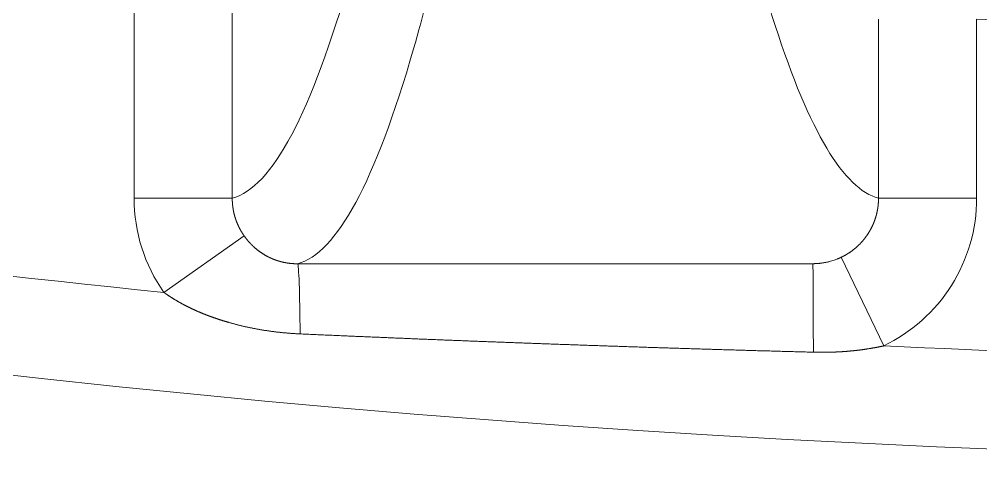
# Model space of a CAD drawing. Header units: millimetres. Extents: x 4664 to 8864, y -38 to 2932.
# Drawn here: x 8229.96 to 8242.74, y 1673.58 to 1679.42 of the extents above; entities that cross this region are included whole.
import ezdxf

# ---------------------------------------------------------------- set-up
doc = ezdxf.new("R2010")
doc.units = ezdxf.units.MM

msp = doc.modelspace()

# ---------------------------------------------------------------- linework, layer by layer
at = {"lineweight": 5}
for p, q in [((8231.486, 1680.249), (8231.486, 1677.048)), ((8232.791, 1677.048), (8232.791, 1680.249)), ((8241.379, 1679.424), (8241.379, 1677.048)), ((8242.683, 1677.048), (8242.683, 1679.424)), ((8231.486, 1677.048), (8232.791, 1677.048)), ((8242.683, 1677.048), (8241.379, 1677.048)), ((8231.882, 1675.797), (8232.949, 1676.548)), ((8241.449, 1675.087), (8240.884, 1676.264))]:
    msp.add_line(p, q, dxfattribs=at)
for radius, start, end in [(181.468, 249.96842, 264.23964), (182.774, 249.96842, 290.03158), (177.081, 267.60091, 272.39909), (181.468, 267.26879, 272.73121)]:
    msp.add_arc((8250.096, 1856.349), radius, start, end, dxfattribs=at)
at = {"lineweight": 5, "extrusion": (0, 0, -1)}
for centre, ratio, start_param, end_param in [((8233.659, 1674.871), 0.027253, 0.013588, 1.279648), ((8240.506, 1674.872), 0.005324, 0.014123, 1.470525)]:
    msp.add_ellipse(centre, major_axis=(0, 1.306), ratio=ratio, start_param=start_param, end_param=end_param, dxfattribs=at)
at = {"lineweight": 5}
for points, knots in [([(8235.889, 1687.968), (8235.765, 1687.104), (8235.641, 1686.284), (8235.389, 1684.752), (8235.263, 1684.037), (8234.881, 1682.043), (8234.624, 1680.92), (8234.105, 1679.092), (8233.843, 1678.386), (8233.318, 1677.399), (8233.055, 1677.117), (8232.791, 1677.048)], [0, 0, 0, 0, 0.125, 0.125, 0.25, 0.25, 0.5, 0.5, 0.75, 0.75, 1, 1, 1, 1]), ([(8233.659, 1676.177), (8233.917, 1676.244), (8234.175, 1676.516), (8234.69, 1677.469), (8234.946, 1678.149), (8235.454, 1679.912), (8235.706, 1680.996), (8236.206, 1683.559), (8236.452, 1685.038), (8236.695, 1686.711)], [0, 0, 0, 0, 0.25, 0.25, 0.5, 0.5, 0.75, 0.75, 1, 1, 1, 1]), ([(8241.379, 1677.048), (8241.149, 1677.108), (8240.92, 1677.33), (8240.461, 1678.095), (8240.233, 1678.638), (8239.779, 1680.043), (8239.554, 1680.906), (8239.106, 1682.944), (8238.885, 1684.119), (8238.666, 1685.45)], [0, 0, 0, 0, 0.25, 0.25, 0.5, 0.5, 0.75, 0.75, 1, 1, 1, 1]), ([(8232.949, 1676.548), (8232.948, 1676.549), (8232.946, 1676.551), (8232.944, 1676.555), (8232.941, 1676.559), (8232.939, 1676.562), (8232.936, 1676.566), (8232.934, 1676.57), (8232.931, 1676.574), (8232.929, 1676.577), (8232.927, 1676.581), (8232.924, 1676.585), (8232.922, 1676.589), (8232.919, 1676.592), (8232.917, 1676.596), (8232.915, 1676.6), (8232.912, 1676.604), (8232.91, 1676.608), (8232.908, 1676.612), (8232.906, 1676.616), (8232.903, 1676.619), (8232.901, 1676.623), (8232.899, 1676.627), (8232.897, 1676.631), (8232.895, 1676.635), (8232.893, 1676.639), (8232.89, 1676.643), (8232.888, 1676.647), (8232.886, 1676.651), (8232.884, 1676.655), (8232.882, 1676.659), (8232.88, 1676.663), (8232.878, 1676.667), (8232.876, 1676.671), (8232.874, 1676.675), (8232.872, 1676.68), (8232.87, 1676.684), (8232.869, 1676.688), (8232.867, 1676.692), (8232.865, 1676.696), (8232.863, 1676.7), (8232.861, 1676.704), (8232.859, 1676.708), (8232.858, 1676.713), (8232.856, 1676.717), (8232.854, 1676.721), (8232.853, 1676.725), (8232.851, 1676.729), (8232.849, 1676.734), (8232.848, 1676.738), (8232.846, 1676.742), (8232.844, 1676.746), (8232.843, 1676.751), (8232.841, 1676.755), (8232.84, 1676.759), (8232.838, 1676.763), (8232.837, 1676.768), (8232.835, 1676.772), (8232.834, 1676.776), (8232.833, 1676.78), (8232.831, 1676.785), (8232.83, 1676.789), (8232.829, 1676.793), (8232.827, 1676.798), (8232.826, 1676.802), (8232.825, 1676.806), (8232.823, 1676.811), (8232.822, 1676.815), (8232.821, 1676.819), (8232.82, 1676.824), (8232.819, 1676.828), (8232.818, 1676.832), (8232.816, 1676.837), (8232.815, 1676.841), (8232.814, 1676.846), (8232.813, 1676.85), (8232.812, 1676.854), (8232.811, 1676.859), (8232.81, 1676.863), (8232.809, 1676.868), (8232.808, 1676.872), (8232.808, 1676.876), (8232.807, 1676.881), (8232.806, 1676.885), (8232.805, 1676.89), (8232.804, 1676.894), (8232.803, 1676.898), (8232.803, 1676.903), (8232.802, 1676.907), (8232.801, 1676.912), (8232.801, 1676.916), (8232.8, 1676.92), (8232.799, 1676.925), (8232.799, 1676.929), (8232.798, 1676.934), (8232.797, 1676.938), (8232.797, 1676.942), (8232.796, 1676.947), (8232.796, 1676.951), (8232.795, 1676.956), (8232.795, 1676.96), (8232.795, 1676.964), (8232.794, 1676.969), (8232.794, 1676.973), (8232.793, 1676.978), (8232.793, 1676.982), (8232.793, 1676.986), (8232.792, 1676.991), (8232.792, 1676.995), (8232.792, 1677), (8232.792, 1677.004), (8232.791, 1677.008), (8232.791, 1677.013), (8232.791, 1677.017), (8232.791, 1677.022), (8232.791, 1677.026), (8232.791, 1677.03), (8232.791, 1677.035), (8232.791, 1677.039), (8232.791, 1677.043), (8232.791, 1677.046), (8232.791, 1677.048)], [0, 0, 0, 0, 0.008361, 0.016727, 0.025099, 0.033475, 0.041857, 0.050244, 0.058636, 0.067033, 0.075434, 0.08384, 0.09225, 0.100665, 0.109083, 0.117506, 0.125933, 0.134363, 0.142798, 0.151235, 0.159677, 0.168121, 0.176569, 0.18502, 0.193474, 0.20193, 0.21039, 0.218852, 0.227316, 0.235783, 0.244252, 0.252723, 0.261196, 0.269671, 0.278148, 0.286626, 0.295106, 0.303587, 0.312069, 0.320553, 0.329037, 0.337522, 0.346008, 0.354494, 0.362981, 0.371469, 0.379956, 0.388444, 0.396931, 0.405419, 0.413906, 0.422393, 0.430879, 0.439364, 0.447849, 0.456333, 0.464815, 0.473297, 0.481777, 0.490256, 0.498733, 0.507209, 0.515683, 0.524155, 0.532625, 0.541092, 0.549558, 0.558021, 0.566481, 0.574939, 0.583394, 0.591846, 0.600295, 0.608741, 0.617184, 0.625623, 0.634059, 0.642491, 0.65092, 0.659344, 0.667765, 0.676181, 0.684594, 0.693001, 0.701405, 0.709804, 0.718198, 0.726587, 0.734972, 0.743351, 0.751725, 0.760094, 0.768457, 0.776815, 0.785168, 0.793514, 0.801855, 0.81019, 0.818519, 0.826842, 0.835158, 0.843468, 0.851771, 0.860068, 0.868358, 0.876641, 0.884918, 0.893187, 0.901449, 0.909704, 0.917952, 0.926192, 0.934424, 0.942649, 0.950866, 0.959075, 0.967277, 0.97547, 0.983655, 0.991832, 1, 1, 1, 1]), ([(8241.379, 1677.048), (8241.379, 1677.046), (8241.379, 1677.043), (8241.379, 1677.039), (8241.379, 1677.034), (8241.379, 1677.03), (8241.379, 1677.025), (8241.379, 1677.021), (8241.378, 1677.016), (8241.378, 1677.012), (8241.378, 1677.007), (8241.378, 1677.003), (8241.378, 1676.998), (8241.377, 1676.994), (8241.377, 1676.989), (8241.377, 1676.985), (8241.376, 1676.98), (8241.376, 1676.976), (8241.376, 1676.971), (8241.375, 1676.967), (8241.375, 1676.962), (8241.374, 1676.958), (8241.374, 1676.953), (8241.373, 1676.949), (8241.373, 1676.944), (8241.372, 1676.939), (8241.372, 1676.935), (8241.371, 1676.93), (8241.371, 1676.926), (8241.37, 1676.921), (8241.369, 1676.917), (8241.368, 1676.912), (8241.368, 1676.908), (8241.367, 1676.903), (8241.366, 1676.899), (8241.365, 1676.894), (8241.365, 1676.89), (8241.364, 1676.885), (8241.363, 1676.881), (8241.362, 1676.876), (8241.361, 1676.872), (8241.36, 1676.867), (8241.359, 1676.863), (8241.358, 1676.858), (8241.357, 1676.854), (8241.356, 1676.849), (8241.355, 1676.845), (8241.354, 1676.84), (8241.353, 1676.836), (8241.352, 1676.831), (8241.351, 1676.827), (8241.349, 1676.822), (8241.348, 1676.818), (8241.347, 1676.814), (8241.346, 1676.809), (8241.344, 1676.805), (8241.343, 1676.8), (8241.342, 1676.796), (8241.34, 1676.791), (8241.339, 1676.787), (8241.338, 1676.783), (8241.336, 1676.778), (8241.335, 1676.774), (8241.333, 1676.769), (8241.332, 1676.765), (8241.33, 1676.761), (8241.329, 1676.756), (8241.327, 1676.752), (8241.326, 1676.748), (8241.324, 1676.743), (8241.322, 1676.739), (8241.321, 1676.735), (8241.319, 1676.73), (8241.317, 1676.726), (8241.316, 1676.722), (8241.314, 1676.718), (8241.312, 1676.713), (8241.31, 1676.709), (8241.309, 1676.705), (8241.307, 1676.701), (8241.305, 1676.696), (8241.303, 1676.692), (8241.301, 1676.688), (8241.299, 1676.684), (8241.297, 1676.68), (8241.295, 1676.675), (8241.293, 1676.671), (8241.291, 1676.667), (8241.289, 1676.663), (8241.287, 1676.659), (8241.285, 1676.655), (8241.283, 1676.651), (8241.281, 1676.647), (8241.279, 1676.643), (8241.277, 1676.639), (8241.275, 1676.635), (8241.272, 1676.631), (8241.27, 1676.627), (8241.268, 1676.623), (8241.266, 1676.619), (8241.263, 1676.615), (8241.261, 1676.611), (8241.259, 1676.607), (8241.256, 1676.603), (8241.254, 1676.599), (8241.252, 1676.595), (8241.249, 1676.591), (8241.247, 1676.587), (8241.244, 1676.583), (8241.241, 1676.578), (8241.237, 1676.572), (8241.234, 1676.567), (8241.23, 1676.561), (8241.226, 1676.556), (8241.222, 1676.55), (8241.218, 1676.545), (8241.215, 1676.539), (8241.21, 1676.534), (8241.206, 1676.528), (8241.202, 1676.523), (8241.198, 1676.517), (8241.194, 1676.512), (8241.189, 1676.506), (8241.185, 1676.501), (8241.181, 1676.495), (8241.176, 1676.49), (8241.172, 1676.485), (8241.167, 1676.479), (8241.162, 1676.474), (8241.158, 1676.468), (8241.153, 1676.463), (8241.148, 1676.458), (8241.143, 1676.453), (8241.138, 1676.447), (8241.133, 1676.442), (8241.128, 1676.437), (8241.123, 1676.432), (8241.117, 1676.427), (8241.112, 1676.421), (8241.107, 1676.416), (8241.101, 1676.411), (8241.096, 1676.406), (8241.09, 1676.401), (8241.085, 1676.396), (8241.079, 1676.391), (8241.073, 1676.386), (8241.068, 1676.382), (8241.062, 1676.377), (8241.056, 1676.372), (8241.05, 1676.367), (8241.044, 1676.363), (8241.038, 1676.358), (8241.032, 1676.353), (8241.026, 1676.349), (8241.019, 1676.344), (8241.013, 1676.34), (8241.007, 1676.335), (8241, 1676.331), (8240.994, 1676.326), (8240.987, 1676.322), (8240.981, 1676.318), (8240.974, 1676.314), (8240.968, 1676.309), (8240.961, 1676.305), (8240.954, 1676.301), (8240.947, 1676.297), (8240.94, 1676.293), (8240.934, 1676.289), (8240.927, 1676.286), (8240.92, 1676.282), (8240.913, 1676.278), (8240.906, 1676.274), (8240.898, 1676.271), (8240.891, 1676.267), (8240.886, 1676.265), (8240.884, 1676.264)], [0, 0, 0, 0, 0.004579, 0.009163, 0.013751, 0.018343, 0.022939, 0.02754, 0.032144, 0.036752, 0.041364, 0.04598, 0.050599, 0.055222, 0.059849, 0.06448, 0.069113, 0.07375, 0.078391, 0.083035, 0.087682, 0.092332, 0.096985, 0.101641, 0.1063, 0.110962, 0.115626, 0.120294, 0.124964, 0.129637, 0.134312, 0.138989, 0.143669, 0.148351, 0.153036, 0.157723, 0.162411, 0.167102, 0.171795, 0.176489, 0.181186, 0.185884, 0.190583, 0.195285, 0.199987, 0.204692, 0.209397, 0.214104, 0.218812, 0.223521, 0.228232, 0.232943, 0.237655, 0.242368, 0.247082, 0.251797, 0.256512, 0.261227, 0.265943, 0.27066, 0.275377, 0.280094, 0.284811, 0.289529, 0.294246, 0.298963, 0.30368, 0.308397, 0.313114, 0.31783, 0.322546, 0.327262, 0.331977, 0.336691, 0.341404, 0.346117, 0.350829, 0.35554, 0.360249, 0.364958, 0.369666, 0.374372, 0.379077, 0.38378, 0.388482, 0.393183, 0.397882, 0.402579, 0.407274, 0.411968, 0.416659, 0.421349, 0.426037, 0.430722, 0.435405, 0.440086, 0.444765, 0.449441, 0.454115, 0.458786, 0.463454, 0.46812, 0.472783, 0.477443, 0.482101, 0.486755, 0.491406, 0.496054, 0.500699, 0.507439, 0.514209, 0.521009, 0.527838, 0.534696, 0.541584, 0.5485, 0.555446, 0.56242, 0.569423, 0.576454, 0.583513, 0.590601, 0.597716, 0.604859, 0.61203, 0.619228, 0.626453, 0.633705, 0.640983, 0.648289, 0.65562, 0.662978, 0.670361, 0.67777, 0.685204, 0.692664, 0.700148, 0.707657, 0.71519, 0.722747, 0.730328, 0.737933, 0.74556, 0.753211, 0.760885, 0.768581, 0.776298, 0.784038, 0.791799, 0.799582, 0.807385, 0.815208, 0.823052, 0.830916, 0.838799, 0.846701, 0.854622, 0.862562, 0.870519, 0.878495, 0.886488, 0.894497, 0.902524, 0.910567, 0.918625, 0.926699, 0.934789, 0.942893, 0.951011, 0.959143, 0.967289, 0.975448, 0.98362, 0.991804, 1, 1, 1, 1]), ([(8241.449, 1675.087), (8241.814, 1675.263), (8242.129, 1675.541), (8242.567, 1676.235), (8242.683, 1676.637), (8242.683, 1677.048)], [0, 0, 0, 0, 0.5, 0.5, 1, 1, 1, 1]), ([(8233.659, 1676.177), (8233.657, 1676.177), (8233.655, 1676.177), (8233.651, 1676.177), (8233.647, 1676.177), (8233.643, 1676.177), (8233.639, 1676.177), (8233.635, 1676.177), (8233.631, 1676.177), (8233.627, 1676.177), (8233.623, 1676.178), (8233.619, 1676.178), (8233.615, 1676.178), (8233.611, 1676.178), (8233.607, 1676.178), (8233.603, 1676.179), (8233.599, 1676.179), (8233.595, 1676.179), (8233.591, 1676.179), (8233.587, 1676.18), (8233.583, 1676.18), (8233.579, 1676.18), (8233.575, 1676.181), (8233.571, 1676.181), (8233.567, 1676.182), (8233.563, 1676.182), (8233.559, 1676.182), (8233.555, 1676.183), (8233.551, 1676.183), (8233.546, 1676.184), (8233.542, 1676.184), (8233.538, 1676.185), (8233.534, 1676.186), (8233.53, 1676.186), (8233.526, 1676.187), (8233.522, 1676.187), (8233.517, 1676.188), (8233.513, 1676.189), (8233.509, 1676.19), (8233.505, 1676.19), (8233.501, 1676.191), (8233.497, 1676.192), (8233.492, 1676.193), (8233.488, 1676.193), (8233.484, 1676.194), (8233.48, 1676.195), (8233.475, 1676.196), (8233.471, 1676.197), (8233.467, 1676.198), (8233.463, 1676.199), (8233.458, 1676.2), (8233.454, 1676.201), (8233.45, 1676.202), (8233.446, 1676.203), (8233.441, 1676.204), (8233.437, 1676.205), (8233.433, 1676.206), (8233.429, 1676.207), (8233.424, 1676.209), (8233.42, 1676.21), (8233.416, 1676.211), (8233.411, 1676.212), (8233.407, 1676.214), (8233.403, 1676.215), (8233.399, 1676.216), (8233.394, 1676.218), (8233.39, 1676.219), (8233.386, 1676.22), (8233.381, 1676.222), (8233.377, 1676.223), (8233.373, 1676.225), (8233.369, 1676.226), (8233.364, 1676.228), (8233.36, 1676.229), (8233.356, 1676.231), (8233.351, 1676.233), (8233.347, 1676.234), (8233.343, 1676.236), (8233.338, 1676.238), (8233.334, 1676.239), (8233.33, 1676.241), (8233.325, 1676.243), (8233.321, 1676.245), (8233.317, 1676.247), (8233.313, 1676.249), (8233.308, 1676.25), (8233.304, 1676.252), (8233.3, 1676.254), (8233.295, 1676.256), (8233.291, 1676.258), (8233.287, 1676.26), (8233.283, 1676.262), (8233.278, 1676.264), (8233.274, 1676.266), (8233.27, 1676.269), (8233.266, 1676.271), (8233.261, 1676.273), (8233.256, 1676.276), (8233.248, 1676.28), (8233.239, 1676.285), (8233.23, 1676.29), (8233.221, 1676.295), (8233.213, 1676.3), (8233.204, 1676.306), (8233.195, 1676.311), (8233.187, 1676.317), (8233.178, 1676.322), (8233.17, 1676.328), (8233.161, 1676.334), (8233.153, 1676.34), (8233.144, 1676.346), (8233.136, 1676.353), (8233.128, 1676.359), (8233.12, 1676.365), (8233.112, 1676.372), (8233.104, 1676.378), (8233.096, 1676.385), (8233.089, 1676.391), (8233.084, 1676.396), (8233.08, 1676.399), (8233.077, 1676.402), (8233.073, 1676.406), (8233.069, 1676.409), (8233.065, 1676.413), (8233.062, 1676.417), (8233.058, 1676.42), (8233.054, 1676.424), (8233.05, 1676.427), (8233.047, 1676.431), (8233.043, 1676.435), (8233.039, 1676.439), (8233.036, 1676.442), (8233.032, 1676.446), (8233.029, 1676.45), (8233.025, 1676.454), (8233.022, 1676.458), (8233.018, 1676.461), (8233.015, 1676.465), (8233.011, 1676.469), (8233.008, 1676.473), (8233.004, 1676.477), (8233.001, 1676.481), (8232.997, 1676.485), (8232.994, 1676.489), (8232.991, 1676.493), (8232.987, 1676.497), (8232.984, 1676.501), (8232.981, 1676.505), (8232.977, 1676.51), (8232.974, 1676.514), (8232.971, 1676.518), (8232.968, 1676.522), (8232.965, 1676.526), (8232.961, 1676.531), (8232.958, 1676.535), (8232.955, 1676.539), (8232.952, 1676.543), (8232.95, 1676.546), (8232.949, 1676.548)], [0, 0, 0, 0, 0.004673, 0.009356, 0.014049, 0.018751, 0.023463, 0.028185, 0.032917, 0.037659, 0.042412, 0.047174, 0.051947, 0.05673, 0.061523, 0.066327, 0.071141, 0.075966, 0.080802, 0.085648, 0.090506, 0.095374, 0.100253, 0.105143, 0.110044, 0.114956, 0.119879, 0.124813, 0.129759, 0.134716, 0.139684, 0.144664, 0.149655, 0.154658, 0.159672, 0.164698, 0.169736, 0.174785, 0.179846, 0.184918, 0.190003, 0.195099, 0.200208, 0.205328, 0.21046, 0.215604, 0.22076, 0.225928, 0.231109, 0.236301, 0.241506, 0.246722, 0.251951, 0.257192, 0.262446, 0.267711, 0.272989, 0.27828, 0.283582, 0.288897, 0.294225, 0.299564, 0.304917, 0.310281, 0.315658, 0.321047, 0.326449, 0.331864, 0.33729, 0.34273, 0.348181, 0.353645, 0.359122, 0.364611, 0.370113, 0.375627, 0.381153, 0.386692, 0.392244, 0.397808, 0.403384, 0.408973, 0.414574, 0.420188, 0.425814, 0.431453, 0.437104, 0.442767, 0.448443, 0.454131, 0.459831, 0.465544, 0.471269, 0.477006, 0.482755, 0.488517, 0.494291, 0.500077, 0.512363, 0.524672, 0.537004, 0.549358, 0.561734, 0.574129, 0.586545, 0.598979, 0.611431, 0.6239, 0.636385, 0.648886, 0.661402, 0.673932, 0.686474, 0.699029, 0.711596, 0.724172, 0.736759, 0.749354, 0.755585, 0.761818, 0.768052, 0.774288, 0.780524, 0.786763, 0.793002, 0.799243, 0.805486, 0.811731, 0.817977, 0.824224, 0.830474, 0.836725, 0.842978, 0.849233, 0.85549, 0.861749, 0.86801, 0.874272, 0.880537, 0.886804, 0.893073, 0.899344, 0.905617, 0.911893, 0.918171, 0.924451, 0.930733, 0.937018, 0.943305, 0.949594, 0.955886, 0.962181, 0.968478, 0.974777, 0.981079, 0.987383, 0.99369, 1, 1, 1, 1]), ([(8240.884, 1676.264), (8240.883, 1676.263), (8240.88, 1676.262), (8240.876, 1676.26), (8240.872, 1676.258), (8240.868, 1676.256), (8240.864, 1676.254), (8240.86, 1676.253), (8240.855, 1676.251), (8240.851, 1676.249), (8240.847, 1676.247), (8240.842, 1676.245), (8240.838, 1676.243), (8240.833, 1676.242), (8240.829, 1676.24), (8240.818, 1676.236), (8240.8, 1676.229), (8240.772, 1676.219), (8240.738, 1676.209), (8240.709, 1676.202), (8240.686, 1676.197), (8240.673, 1676.194), (8240.659, 1676.192), (8240.647, 1676.189), (8240.634, 1676.188), (8240.622, 1676.186), (8240.61, 1676.184), (8240.599, 1676.183), (8240.588, 1676.182), (8240.578, 1676.181), (8240.567, 1676.18), (8240.558, 1676.18), (8240.548, 1676.179), (8240.539, 1676.179), (8240.53, 1676.179), (8240.522, 1676.178), (8240.514, 1676.178), (8240.508, 1676.178), (8240.506, 1676.178)], [0, 0, 0, 0, 0.011227, 0.022568, 0.034023, 0.04559, 0.057271, 0.069063, 0.080967, 0.092982, 0.105108, 0.117344, 0.12969, 0.142144, 0.154707, 0.167378, 0.227564, 0.303371, 0.394382, 0.500046, 0.5363, 0.571503, 0.605666, 0.638798, 0.670909, 0.702008, 0.732106, 0.761214, 0.78934, 0.816496, 0.842692, 0.867938, 0.892243, 0.915617, 0.938071, 0.959613, 0.980253, 1, 1, 1, 1]), ([(8240.506, 1676.178), (8240.465, 1676.178), (8240.384, 1676.178), (8240.262, 1676.178), (8240.142, 1676.178), (8240.023, 1676.178), (8239.906, 1676.178), (8239.789, 1676.178), (8239.674, 1676.178), (8239.56, 1676.178), (8239.447, 1676.178), (8239.335, 1676.178), (8239.224, 1676.178), (8239.115, 1676.178), (8239.007, 1676.178), (8238.9, 1676.178), (8238.536, 1676.178), (8237.93, 1676.178), (8237.213, 1676.178), (8236.644, 1676.178), (8236.212, 1676.178), (8235.788, 1676.178), (8235.463, 1676.177), (8235.235, 1676.177), (8235.1, 1676.177), (8234.965, 1676.177), (8234.832, 1676.177), (8234.699, 1676.177), (8234.567, 1676.177), (8234.435, 1676.177), (8234.304, 1676.177), (8234.174, 1676.177), (8234.044, 1676.177), (8233.915, 1676.177), (8233.787, 1676.177), (8233.701, 1676.177), (8233.659, 1676.177)], [0, 0, 0, 0, 0.017894, 0.035612, 0.053155, 0.070523, 0.087716, 0.104734, 0.121576, 0.138243, 0.154735, 0.171052, 0.187193, 0.203159, 0.21895, 0.234566, 0.250006, 0.378354, 0.50001, 0.564409, 0.627542, 0.689408, 0.750008, 0.769817, 0.789529, 0.809145, 0.828665, 0.848088, 0.867414, 0.886644, 0.905778, 0.924815, 0.943756, 0.9626, 0.981348, 1, 1, 1, 1]), ([(8231.882, 1675.797), (8231.884, 1675.796), (8231.887, 1675.794), (8231.893, 1675.79), (8231.898, 1675.786), (8231.903, 1675.782), (8231.909, 1675.778), (8231.914, 1675.775), (8231.92, 1675.771), (8231.925, 1675.767), (8231.931, 1675.763), (8231.936, 1675.76), (8231.942, 1675.756), (8231.947, 1675.752), (8231.953, 1675.749), (8231.958, 1675.745), (8231.964, 1675.741), (8231.969, 1675.738), (8231.975, 1675.734), (8231.981, 1675.731), (8231.986, 1675.727), (8231.992, 1675.723), (8231.998, 1675.72), (8232.003, 1675.716), (8232.009, 1675.713), (8232.015, 1675.709), (8232.021, 1675.706), (8232.026, 1675.702), (8232.032, 1675.699), (8232.038, 1675.695), (8232.044, 1675.692), (8232.05, 1675.688), (8232.056, 1675.685), (8232.061, 1675.681), (8232.067, 1675.678), (8232.073, 1675.674), (8232.079, 1675.671), (8232.085, 1675.668), (8232.091, 1675.664), (8232.097, 1675.661), (8232.103, 1675.657), (8232.109, 1675.654), (8232.115, 1675.651), (8232.122, 1675.647), (8232.128, 1675.644), (8232.134, 1675.641), (8232.14, 1675.637), (8232.146, 1675.634), (8232.152, 1675.631), (8232.158, 1675.628), (8232.165, 1675.624), (8232.171, 1675.621), (8232.177, 1675.618), (8232.183, 1675.615), (8232.19, 1675.612), (8232.196, 1675.608), (8232.202, 1675.605), (8232.209, 1675.602), (8232.215, 1675.599), (8232.222, 1675.596), (8232.228, 1675.593), (8232.234, 1675.59), (8232.241, 1675.586), (8232.247, 1675.583), (8232.254, 1675.58), (8232.26, 1675.577), (8232.267, 1675.574), (8232.273, 1675.571), (8232.28, 1675.568), (8232.287, 1675.565), (8232.293, 1675.562), (8232.3, 1675.559), (8232.306, 1675.556), (8232.313, 1675.553), (8232.32, 1675.55), (8232.327, 1675.547), (8232.333, 1675.544), (8232.34, 1675.541), (8232.347, 1675.539), (8232.354, 1675.536), (8232.36, 1675.533), (8232.367, 1675.53), (8232.374, 1675.527), (8232.381, 1675.524), (8232.388, 1675.521), (8232.395, 1675.519), (8232.402, 1675.516), (8232.408, 1675.513), (8232.415, 1675.51), (8232.422, 1675.507), (8232.429, 1675.505), (8232.436, 1675.502), (8232.443, 1675.499), (8232.45, 1675.496), (8232.457, 1675.494), (8232.465, 1675.491), (8232.472, 1675.488), (8232.479, 1675.486), (8232.486, 1675.483), (8232.493, 1675.48), (8232.5, 1675.478), (8232.507, 1675.475), (8232.515, 1675.473), (8232.522, 1675.47), (8232.529, 1675.467), (8232.536, 1675.465), (8232.544, 1675.462), (8232.551, 1675.46), (8232.558, 1675.457), (8232.566, 1675.455), (8232.573, 1675.452), (8232.581, 1675.45), (8232.588, 1675.447), (8232.595, 1675.445), (8232.603, 1675.442), (8232.61, 1675.44), (8232.618, 1675.437), (8232.625, 1675.435), (8232.633, 1675.432), (8232.64, 1675.43), (8232.648, 1675.428), (8232.655, 1675.425), (8232.663, 1675.423), (8232.671, 1675.42), (8232.678, 1675.418), (8232.686, 1675.416), (8232.694, 1675.413), (8232.701, 1675.411), (8232.709, 1675.409), (8232.717, 1675.407), (8232.724, 1675.404), (8232.732, 1675.402), (8232.74, 1675.4), (8232.751, 1675.397), (8232.766, 1675.392), (8232.784, 1675.387), (8232.801, 1675.383), (8232.819, 1675.378), (8232.837, 1675.373), (8232.855, 1675.368), (8232.873, 1675.364), (8232.891, 1675.359), (8232.91, 1675.355), (8232.928, 1675.351), (8232.946, 1675.346), (8232.964, 1675.342), (8232.982, 1675.338), (8233, 1675.334), (8233.019, 1675.33), (8233.037, 1675.327), (8233.055, 1675.323), (8233.073, 1675.319), (8233.092, 1675.316), (8233.11, 1675.312), (8233.128, 1675.309), (8233.147, 1675.306), (8233.165, 1675.302), (8233.184, 1675.299), (8233.202, 1675.296), (8233.221, 1675.293), (8233.239, 1675.29), (8233.258, 1675.288), (8233.277, 1675.285), (8233.295, 1675.282), (8233.314, 1675.28), (8233.333, 1675.277), (8233.351, 1675.275), (8233.37, 1675.272), (8233.389, 1675.27), (8233.408, 1675.268), (8233.426, 1675.266), (8233.445, 1675.264), (8233.464, 1675.262), (8233.483, 1675.26), (8233.502, 1675.259), (8233.521, 1675.257), (8233.54, 1675.255), (8233.559, 1675.254), (8233.578, 1675.253), (8233.597, 1675.251), (8233.616, 1675.25), (8233.635, 1675.249), (8233.654, 1675.248), (8233.673, 1675.247), (8233.686, 1675.246), (8233.693, 1675.246)], [0, 0, 0, 0, 0.003407, 0.006818, 0.010234, 0.013654, 0.017079, 0.020509, 0.023943, 0.027383, 0.030827, 0.034276, 0.03773, 0.041189, 0.044653, 0.048121, 0.051595, 0.055074, 0.058558, 0.062047, 0.065541, 0.06904, 0.072544, 0.076054, 0.079569, 0.083089, 0.086614, 0.090145, 0.093681, 0.097223, 0.10077, 0.104322, 0.10788, 0.111443, 0.115012, 0.118587, 0.122167, 0.125753, 0.129344, 0.132941, 0.136544, 0.140152, 0.143767, 0.147387, 0.151013, 0.154644, 0.158282, 0.161926, 0.165575, 0.16923, 0.172892, 0.176559, 0.180233, 0.183912, 0.187598, 0.191289, 0.194987, 0.198691, 0.202401, 0.206117, 0.20984, 0.213569, 0.217304, 0.221046, 0.224793, 0.228548, 0.232308, 0.236075, 0.239848, 0.243628, 0.247415, 0.251207, 0.255007, 0.258813, 0.262625, 0.266444, 0.27027, 0.274103, 0.277942, 0.281787, 0.28564, 0.289499, 0.293365, 0.297238, 0.301117, 0.305004, 0.308897, 0.312797, 0.316704, 0.320618, 0.324539, 0.328467, 0.332401, 0.336343, 0.340292, 0.344248, 0.348211, 0.352181, 0.356158, 0.360142, 0.364134, 0.368132, 0.372138, 0.376151, 0.380171, 0.384198, 0.388233, 0.392275, 0.396324, 0.400381, 0.404445, 0.408516, 0.412595, 0.416681, 0.420774, 0.424875, 0.428984, 0.4331, 0.437223, 0.441354, 0.445492, 0.449638, 0.453792, 0.457953, 0.462122, 0.466298, 0.470482, 0.474674, 0.478873, 0.48308, 0.487295, 0.491517, 0.495747, 0.499985, 0.509667, 0.51935, 0.529035, 0.538722, 0.548411, 0.558102, 0.567796, 0.577493, 0.587192, 0.596895, 0.6066, 0.61631, 0.626023, 0.635741, 0.645462, 0.655188, 0.664919, 0.674654, 0.684395, 0.69414, 0.703892, 0.713649, 0.723412, 0.733181, 0.742956, 0.752738, 0.762526, 0.772322, 0.782124, 0.791934, 0.801752, 0.811577, 0.82141, 0.831252, 0.841101, 0.85096, 0.860827, 0.870703, 0.880588, 0.890483, 0.900387, 0.910301, 0.920225, 0.930159, 0.940104, 0.950059, 0.960025, 0.970002, 0.97999, 0.989989, 1, 1, 1, 1]), ([(8233.693, 1675.246), (8233.718, 1675.245), (8233.77, 1675.242), (8233.848, 1675.239), (8233.926, 1675.236), (8234.004, 1675.232), (8234.082, 1675.229), (8234.159, 1675.225), (8234.238, 1675.222), (8234.316, 1675.219), (8234.394, 1675.215), (8234.472, 1675.212), (8234.55, 1675.209), (8234.629, 1675.205), (8234.707, 1675.202), (8234.785, 1675.199), (8234.864, 1675.195), (8234.942, 1675.192), (8235.021, 1675.189), (8235.1, 1675.186), (8235.179, 1675.182), (8235.257, 1675.179), (8235.336, 1675.176), (8235.415, 1675.173), (8235.494, 1675.17), (8235.573, 1675.166), (8235.652, 1675.163), (8235.732, 1675.16), (8235.811, 1675.157), (8235.89, 1675.154), (8235.97, 1675.151), (8236.049, 1675.148), (8236.129, 1675.145), (8236.208, 1675.142), (8236.288, 1675.139), (8236.367, 1675.136), (8236.447, 1675.133), (8236.527, 1675.13), (8236.607, 1675.127), (8236.687, 1675.124), (8236.767, 1675.121), (8236.847, 1675.118), (8236.927, 1675.115), (8237.007, 1675.112), (8237.087, 1675.109), (8237.168, 1675.107), (8237.248, 1675.104), (8237.328, 1675.101), (8237.409, 1675.098), (8237.489, 1675.095), (8237.57, 1675.093), (8237.651, 1675.09), (8237.731, 1675.087), (8237.812, 1675.084), (8237.893, 1675.082), (8237.974, 1675.079), (8238.055, 1675.076), (8238.136, 1675.074), (8238.217, 1675.071), (8238.298, 1675.068), (8238.379, 1675.066), (8238.461, 1675.063), (8238.542, 1675.06), (8238.623, 1675.058), (8238.705, 1675.055), (8238.786, 1675.053), (8238.868, 1675.05), (8238.95, 1675.048), (8239.031, 1675.045), (8239.113, 1675.043), (8239.195, 1675.04), (8239.277, 1675.038), (8239.359, 1675.035), (8239.441, 1675.033), (8239.523, 1675.031), (8239.605, 1675.028), (8239.687, 1675.026), (8239.77, 1675.023), (8239.852, 1675.021), (8239.934, 1675.019), (8240.017, 1675.017), (8240.099, 1675.014), (8240.182, 1675.012), (8240.265, 1675.01), (8240.347, 1675.008), (8240.43, 1675.005), (8240.485, 1675.004), (8240.513, 1675.003)], [0, 0, 0, 0, 0.011391, 0.022791, 0.0342, 0.045618, 0.057044, 0.068479, 0.079924, 0.091377, 0.102839, 0.11431, 0.125789, 0.137278, 0.148776, 0.160282, 0.171797, 0.183321, 0.194854, 0.206396, 0.217947, 0.229506, 0.241075, 0.252652, 0.264238, 0.275834, 0.287438, 0.299051, 0.310672, 0.322303, 0.333943, 0.345591, 0.357249, 0.368915, 0.38059, 0.392274, 0.403967, 0.415669, 0.42738, 0.4391, 0.450828, 0.462566, 0.474312, 0.486068, 0.497832, 0.509605, 0.521387, 0.533178, 0.544978, 0.556787, 0.568605, 0.580431, 0.592267, 0.604112, 0.615965, 0.627828, 0.639699, 0.651579, 0.663468, 0.675367, 0.687274, 0.69919, 0.711115, 0.723049, 0.734991, 0.746943, 0.758904, 0.770874, 0.782852, 0.79484, 0.806836, 0.818842, 0.830856, 0.84288, 0.854912, 0.866954, 0.879004, 0.891063, 0.903131, 0.915208, 0.927295, 0.93939, 0.951494, 0.963607, 0.975729, 0.98786, 1, 1, 1, 1]), ([(8240.513, 1675.003), (8240.516, 1675.003), (8240.523, 1675.003), (8240.533, 1675.003), (8240.544, 1675.002), (8240.554, 1675.002), (8240.564, 1675.002), (8240.574, 1675.002), (8240.584, 1675.002), (8240.595, 1675.002), (8240.605, 1675.002), (8240.615, 1675.002), (8240.625, 1675.002), (8240.635, 1675.002), (8240.646, 1675.002), (8240.656, 1675.002), (8240.666, 1675.002), (8240.676, 1675.002), (8240.686, 1675.002), (8240.696, 1675.002), (8240.706, 1675.002), (8240.716, 1675.003), (8240.726, 1675.003), (8240.736, 1675.003), (8240.746, 1675.003), (8240.756, 1675.004), (8240.766, 1675.004), (8240.776, 1675.004), (8240.786, 1675.005), (8240.796, 1675.005), (8240.806, 1675.005), (8240.816, 1675.006), (8240.826, 1675.006), (8240.836, 1675.007), (8240.846, 1675.007), (8240.856, 1675.008), (8240.866, 1675.008), (8240.876, 1675.009), (8240.886, 1675.009), (8240.895, 1675.01), (8240.905, 1675.011), (8240.915, 1675.011), (8240.925, 1675.012), (8240.935, 1675.013), (8240.945, 1675.014), (8240.954, 1675.014), (8240.964, 1675.015), (8240.974, 1675.016), (8240.984, 1675.017), (8240.993, 1675.018), (8241.003, 1675.019), (8241.013, 1675.019), (8241.023, 1675.02), (8241.032, 1675.021), (8241.042, 1675.022), (8241.052, 1675.023), (8241.061, 1675.024), (8241.071, 1675.025), (8241.081, 1675.026), (8241.09, 1675.028), (8241.1, 1675.029), (8241.11, 1675.03), (8241.119, 1675.031), (8241.129, 1675.032), (8241.138, 1675.033), (8241.148, 1675.035), (8241.158, 1675.036), (8241.167, 1675.037), (8241.177, 1675.039), (8241.186, 1675.04), (8241.196, 1675.041), (8241.205, 1675.043), (8241.215, 1675.044), (8241.224, 1675.046), (8241.234, 1675.047), (8241.243, 1675.048), (8241.253, 1675.05), (8241.262, 1675.052), (8241.272, 1675.053), (8241.281, 1675.055), (8241.29, 1675.056), (8241.3, 1675.058), (8241.309, 1675.06), (8241.319, 1675.061), (8241.328, 1675.063), (8241.337, 1675.065), (8241.347, 1675.066), (8241.356, 1675.068), (8241.365, 1675.07), (8241.375, 1675.072), (8241.384, 1675.074), (8241.393, 1675.075), (8241.402, 1675.077), (8241.412, 1675.079), (8241.421, 1675.081), (8241.43, 1675.083), (8241.439, 1675.085), (8241.446, 1675.087), (8241.449, 1675.087)], [0, 0, 0, 0, 0.010909, 0.021806, 0.03269, 0.043563, 0.054423, 0.065272, 0.076108, 0.086933, 0.097746, 0.108547, 0.119337, 0.130115, 0.140881, 0.151635, 0.162379, 0.173111, 0.183831, 0.19454, 0.205238, 0.215925, 0.2266, 0.237265, 0.247918, 0.258561, 0.269193, 0.279813, 0.290423, 0.301023, 0.311611, 0.322189, 0.332757, 0.343314, 0.35386, 0.364396, 0.374922, 0.385438, 0.395943, 0.406439, 0.416924, 0.427399, 0.437864, 0.44832, 0.458765, 0.469201, 0.479627, 0.490044, 0.500451, 0.510848, 0.521236, 0.531614, 0.541984, 0.552344, 0.562694, 0.573036, 0.583368, 0.593692, 0.604007, 0.614312, 0.624609, 0.634897, 0.645177, 0.655448, 0.66571, 0.675964, 0.686209, 0.696446, 0.706675, 0.716895, 0.727108, 0.737312, 0.747508, 0.757696, 0.767877, 0.778049, 0.788214, 0.798371, 0.80852, 0.818662, 0.828796, 0.838923, 0.849043, 0.859155, 0.86926, 0.879358, 0.889449, 0.899533, 0.90961, 0.919679, 0.929743, 0.939799, 0.949849, 0.959892, 0.969929, 0.979959, 0.989983, 1, 1, 1, 1])]:
    msp.add_open_spline(points, degree=3, knots=knots, dxfattribs=at)
msp.add_open_spline([(8231.486, 1677.048), (8231.486, 1676.599), (8231.626, 1676.161), (8231.882, 1675.797)], degree=3, dxfattribs=at)

doc.saveas('drawing.dxf')
